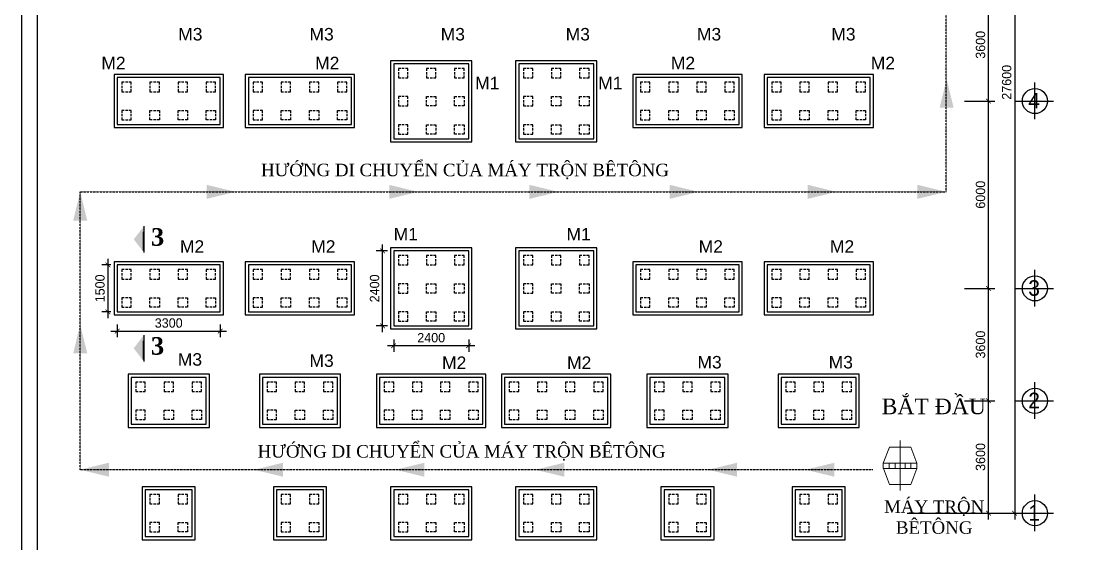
# Model space of a CAD drawing. Extents: x -134084 to 44078, y -38908 to 20492.
# Drawn here: x -40022 to -5652, y -14739 to 1980 of the extents above; entities that cross this region are included whole.
import ezdxf

# ---------------------------------------------------------------- set-up
doc = ezdxf.new("R2010")
doc.units = 0
doc.header["$MEASUREMENT"] = 0
doc.linetypes.add('DASHED', pattern=[0.75, 0.5, -0.25])
doc.linetypes.add('HIDDEN', pattern=[0.375, 0.25, -0.125])
doc.layers.get('0').update_dxf_attribs({"linetype": 'CONTINUOUS'})
doc.layers.get('DEFPOINTS').update_dxf_attribs({"linetype": 'CONTINUOUS'})
for name, color, linetype in [('CHU', 3, 'CONTINUOUS'), ('D', 1, 'CONTINUOUS'), ('DIM', 8, 'CONTINUOUS'), ('K2', 4, 'CONTINUOUS'), ('NET-CAT', 3, 'CONTINUOUS'), ('NET-CO-BAN', 7, 'CONTINUOUS'), ('TEXT', 3, 'CONTINUOUS'), ('THAY', 4, 'CONTINUOUS'), ('TUONG', 7, 'CONTINUOUS')]:
    doc.layers.add(name, color=color, linetype=linetype)
doc.layers.add('KICTHUOC', color=3, linetype='CONTINUOUS', lineweight=20)
doc.styles.add('H', font='')
doc.styles.add('M1', font='arial.ttf')
doc.styles.get('H').set_extended_font_data('VNI-Avo')
doc.dimstyles.new('1-100', dxfattribs={"dimtxt": 300, "dimasz": 150, "dimexe": 200, "dimexo": 200, "dimgap": 100, "dimtad": 1, "dimtoh": 1, "dimdec": 0, "dimzin": 0, "dimdsep": 46, "dimtxsty": 'H', "dimblk": 'ARCHTICK', "dimcen": 1, "dimdle": 200, "dimclrd": 8, "dimclre": 8, "dimclrt": 3, "dimadec": 0, "dimazin": 0, "dimtfac": 1, "dimtdec": 0, "dimtix": 1, "dimtmove": 2, "dimatfit": 3, "dimldrblk": 'ARCHTICK', "dimfxl": 1, "dimtolj": 1, "dimtzin": 0, "dimarcsym": 0})

# ---------------------------------------------------------------- blocks, each defined once
blk = doc.blocks.new('_ArchTick')
at = {"color": 0, "linetype": 'ByBlock', "const_width": 0.15}
blk.add_lwpolyline([(-0.5, -0.5), (0.5, 0.5)], dxfattribs=at)
blk = doc.blocks.new('*D33')
at = {"layer": 'DEFPOINTS', "color": 0, "transparency": 16777216}
for p in [(-36961, -7523), (-33661, -7523), (-33661, -7934)]:
    blk.add_point(p, dxfattribs=at)
at = {"layer": 'DIM', "color": 8, "lineweight": -2, "transparency": 16777216}
for p, q in [((-36961, -7723), (-36961, -8134)), ((-33661, -7723), (-33661, -8134)), ((-37161, -7934), (-33461, -7934))]:
    blk.add_line(p, q, dxfattribs=at)
at = {"layer": 'DIM', "color": 8, "lineweight": -2, "transparency": 16777216, "xscale": 150, "yscale": 150, "zscale": 150, "rotation": 180}
blk.add_blockref('_ArchTick', (-36961, -7934), dxfattribs=at)
at = {"layer": 'DIM', "color": 8, "lineweight": -2, "transparency": 16777216, "xscale": 150, "yscale": 150, "zscale": 150}
blk.add_blockref('_ArchTick', (-33661, -7934), dxfattribs=at)
at = {"layer": 'DIM', "color": 3, "transparency": 16777216, "insert": (-35311, -7679), "char_height": 300, "attachment_point": 5, "style": 'H'}
blk.add_mtext('\\A1;3300', dxfattribs=at)
blk = doc.blocks.new('*D34')
at = {"layer": 'DEFPOINTS', "color": 0, "transparency": 16777216}
for p in [(-36961, -5818), (-37255, -7318), (-36961, -7318)]:
    blk.add_point(p, dxfattribs=at)
at = {"layer": 'DIM', "color": 8, "lineweight": -2, "transparency": 16777216}
for p, q in [((-37161, -5818), (-37455, -5818)), ((-37255, -5618), (-37255, -7518)), ((-37161, -7318), (-37455, -7318))]:
    blk.add_line(p, q, dxfattribs=at)
at = {"layer": 'DIM', "color": 8, "lineweight": -2, "transparency": 16777216, "xscale": 150, "yscale": 150, "zscale": 150}
for p, rotation in [((-37255, -5818), 90), ((-37255, -7318), 270)]:
    blk.add_blockref('_ArchTick', p, dxfattribs=dict(at, rotation=rotation))
at = {"layer": 'DIM', "color": 3, "transparency": 16777216, "insert": (-37510, -6568), "char_height": 300, "attachment_point": 5, "rotation": 90, "style": 'H'}
blk.add_mtext('\\A1;1500', dxfattribs=at)
blk = doc.blocks.new('*D35')
at = {"layer": 'DEFPOINTS', "color": 0, "transparency": 16777216}
for p in [(-28111, -8010), (-25711, -8010), (-28111, -8405)]:
    blk.add_point(p, dxfattribs=at)
at = {"layer": 'DIM', "color": 8, "lineweight": -2, "transparency": 16777216}
for p, q in [((-28111, -8210), (-28111, -8605)), ((-25711, -8210), (-25711, -8605)), ((-25511, -8405), (-28311, -8405))]:
    blk.add_line(p, q, dxfattribs=at)
at = {"layer": 'DIM', "color": 8, "lineweight": -2, "transparency": 16777216, "xscale": 150, "yscale": 150, "zscale": 150, "rotation": 180}
blk.add_blockref('_ArchTick', (-28111, -8405), dxfattribs=at)
at = {"layer": 'DIM', "color": 8, "lineweight": -2, "transparency": 16777216, "xscale": 150, "yscale": 150, "zscale": 150}
blk.add_blockref('_ArchTick', (-25711, -8405), dxfattribs=at)
at = {"layer": 'DIM', "color": 3, "transparency": 16777216, "insert": (-26911, -8149), "char_height": 300, "attachment_point": 5, "style": 'H'}
blk.add_mtext('\\A1;2400', dxfattribs=at)
blk = doc.blocks.new('*D36')
at = {"layer": 'DEFPOINTS', "color": 0, "transparency": 16777216}
for p in [(-28467, -5368), (-28111, -5368), (-28111, -7768)]:
    blk.add_point(p, dxfattribs=at)
at = {"layer": 'DIM', "color": 8, "lineweight": -2, "transparency": 16777216}
for p, q in [((-28311, -5368), (-28667, -5368)), ((-28467, -7968), (-28467, -5168)), ((-28311, -7768), (-28667, -7768))]:
    blk.add_line(p, q, dxfattribs=at)
at = {"layer": 'DIM', "color": 8, "lineweight": -2, "transparency": 16777216, "xscale": 150, "yscale": 150, "zscale": 150}
for p, rotation in [((-28467, -5368), 90), ((-28467, -7768), 270)]:
    blk.add_blockref('_ArchTick', p, dxfattribs=dict(at, rotation=rotation))
at = {"layer": 'DIM', "color": 3, "transparency": 16777216, "insert": (-28722, -6568), "char_height": 300, "attachment_point": 5, "rotation": 90, "style": 'H'}
blk.add_mtext('\\A1;2400', dxfattribs=at)
blk = doc.blocks.new('*D39')
at = {"layer": 'DEFPOINTS', "color": 0, "transparency": 16777216}
for p in [(-9201, 13832), (-11029, -13768), (-8238, -13768)]:
    blk.add_point(p, dxfattribs=at)
at = {"layer": 'DIM', "color": 8, "lineweight": -2, "transparency": 16777216}
for p, q in [((-9001, 13832), (-8038, 13832)), ((-8238, 14032), (-8238, -13968)), ((-10829, -13768), (-8038, -13768))]:
    blk.add_line(p, q, dxfattribs=at)
at = {"layer": 'DIM', "color": 8, "lineweight": -2, "transparency": 16777216, "xscale": 150, "yscale": 150, "zscale": 150}
for p, rotation in [((-8238, 13832), 90), ((-8238, -13768), 270)]:
    blk.add_blockref('_ArchTick', p, dxfattribs=dict(at, rotation=rotation))
at = {"layer": 'DIM', "color": 3, "transparency": 16777216, "insert": (-8494, 32), "char_height": 300, "attachment_point": 5, "rotation": 90, "style": 'H'}
blk.add_mtext('\\A1;27600', dxfattribs=at)
blk = doc.blocks.new('*D40')
at = {"layer": 'DEFPOINTS', "color": 0, "transparency": 16777216}
for p in [(-10048, -568), (-9076, -568), (-10048, -6568)]:
    blk.add_point(p, dxfattribs=at)
at = {"layer": 'DIM', "color": 8, "lineweight": -2, "transparency": 16777216}
for p, q in [((-9848, -568), (-8876, -568)), ((-9076, -6768), (-9076, -368)), ((-9848, -6568), (-8876, -6568))]:
    blk.add_line(p, q, dxfattribs=at)
at = {"layer": 'DIM', "color": 8, "lineweight": -2, "transparency": 16777216, "xscale": 150, "yscale": 150, "zscale": 150}
for p, rotation in [((-9076, -568), 90), ((-9076, -6568), 270)]:
    blk.add_blockref('_ArchTick', p, dxfattribs=dict(at, rotation=rotation))
at = {"layer": 'DIM', "color": 3, "transparency": 16777216, "insert": (-9331, -3568), "char_height": 300, "attachment_point": 5, "rotation": 90, "style": 'H'}
blk.add_mtext('\\A1;6000', dxfattribs=at)
blk = doc.blocks.new('*D41')
at = {"layer": 'DEFPOINTS', "color": 0, "transparency": 16777216}
for p in [(-10048, -10168), (-9076, -10168), (-11877, -13768)]:
    blk.add_point(p, dxfattribs=at)
at = {"layer": 'DIM', "color": 8, "lineweight": -2, "transparency": 16777216}
for p, q in [((-9848, -10168), (-8876, -10168)), ((-9076, -13968), (-9076, -9968)), ((-11677, -13768), (-8876, -13768))]:
    blk.add_line(p, q, dxfattribs=at)
at = {"layer": 'DIM', "color": 8, "lineweight": -2, "transparency": 16777216, "xscale": 150, "yscale": 150, "zscale": 150}
for p, rotation in [((-9076, -10168), 90), ((-9076, -13768), 270)]:
    blk.add_blockref('_ArchTick', p, dxfattribs=dict(at, rotation=rotation))
at = {"layer": 'DIM', "color": 3, "transparency": 16777216, "insert": (-9331, -11968), "char_height": 300, "attachment_point": 5, "rotation": 90, "style": 'H'}
blk.add_mtext('\\A1;3600', dxfattribs=at)
blk = doc.blocks.new('*D42')
at = {"layer": 'DEFPOINTS', "color": 0, "transparency": 16777216}
for p in [(-10048, -6568), (-9076, -6568), (-10048, -10168)]:
    blk.add_point(p, dxfattribs=at)
at = {"layer": 'DIM', "color": 8, "lineweight": -2, "transparency": 16777216}
for p, q in [((-9076, -10368), (-9076, -6368)), ((-9848, -6568), (-8876, -6568)), ((-9848, -10168), (-8876, -10168))]:
    blk.add_line(p, q, dxfattribs=at)
at = {"layer": 'DIM', "color": 8, "lineweight": -2, "transparency": 16777216, "xscale": 150, "yscale": 150, "zscale": 150}
for p, rotation in [((-9076, -6568), 90), ((-9076, -10168), 270)]:
    blk.add_blockref('_ArchTick', p, dxfattribs=dict(at, rotation=rotation))
at = {"layer": 'DIM', "color": 3, "transparency": 16777216, "insert": (-9331, -8368), "char_height": 300, "attachment_point": 5, "rotation": 90, "style": 'H'}
blk.add_mtext('\\A1;3600', dxfattribs=at)
blk = doc.blocks.new('*D44')
at = {"layer": 'DEFPOINTS', "color": 0, "transparency": 16777216}
for p in [(-10048, 3032), (-9076, 3032), (-10048, -568)]:
    blk.add_point(p, dxfattribs=at)
at = {"layer": 'DIM', "color": 8, "lineweight": -2, "transparency": 16777216}
for p, q in [((-9076, -768), (-9076, 3232)), ((-9848, 3032), (-8876, 3032)), ((-9848, -568), (-8876, -568))]:
    blk.add_line(p, q, dxfattribs=at)
at = {"layer": 'DIM', "color": 8, "lineweight": -2, "transparency": 16777216, "xscale": 150, "yscale": 150, "zscale": 150}
for p, rotation in [((-9076, 3032), 90), ((-9076, -568), 270)]:
    blk.add_blockref('_ArchTick', p, dxfattribs=dict(at, rotation=rotation))
at = {"layer": 'DIM', "color": 3, "transparency": 16777216, "insert": (-9331, 1232), "char_height": 300, "attachment_point": 5, "rotation": 90, "style": 'H'}
blk.add_mtext('\\A1;3600', dxfattribs=at)

msp = doc.modelspace()

# ---------------------------------------------------------------- hatches: boundary and pattern name
at = {"layer": 'KICTHUOC'}
for points in [[(-36101.9, -4571.7), (-36429.4, -4996.3), (-36101.9, -5420.9)], [(-36103.9, -8061.4), (-36431.4, -8486), (-36103.9, -8910.6)]]:
    msp.add_hatch(color=256, dxfattribs=at).paths.add_polyline_path(points)

# ---------------------------------------------------------------- linework, layer by layer
at = {"layer": 'D'}
for p, q in [((-36101.9, -4571.7), (-36101.9, -5420.9)), ((-36103.9, -8061.4), (-36103.9, -8910.6))]:
    msp.add_line(p, q, dxfattribs=at)
at = {"layer": 'D', "color": 3, "linetype": 'HIDDEN', "ltscale": 15}
msp.add_lwpolyline([(-12777, -12376), (-19425, -12376), (-19425, -12376), (-38143, -12376), (-38143, -3476.5), (-10429.5, -3476.5), (-10429.5, 4386.7), (-38143, 4386.7), (-38143, 4386.7), (-38143, 11554), (-11922, 11554)], dxfattribs=at)
for points in [[(-10191.7, -785.8), (-10416.5, 134.2), (-10641.3, -785.8), (-10416.5, 134.2)], [(-34095, -3701.3), (-33175, -3476.5), (-34095, -3251.7), (-33175, -3476.5)], [(-28253.5, -3701.3), (-27333.5, -3476.5), (-28253.5, -3251.7), (-27333.5, -3476.5)], [(-23768.5, -3701.3), (-22848.5, -3476.5), (-23768.5, -3251.7), (-22848.5, -3476.5)], [(-19276, -3701.3), (-18356, -3476.5), (-19276, -3251.7), (-18356, -3476.5)], [(-14860.5, -3701.3), (-13940.5, -3476.5), (-14860.5, -3251.7), (-13940.5, -3476.5)], [(-11349.5, -3701.3), (-10429.5, -3476.5), (-11349.5, -3251.7), (-10429.5, -3476.5)], [(-37918.2, -4396.5), (-38143, -3476.5), (-38367.8, -4396.5), (-38143, -3476.5)], [(-37918.2, -8649), (-38143, -7729), (-38367.8, -8649), (-38143, -7729)], [(-37223, -12600.8), (-38143, -12376), (-37223, -12151.2), (-38143, -12376)], [(-31652.5, -12600.8), (-32572.5, -12376), (-31652.5, -12151.2), (-32572.5, -12376)], [(-27129.5, -12600.8), (-28049.5, -12376), (-27129.5, -12151.2), (-28049.5, -12376)], [(-22654, -12600.8), (-23574, -12376), (-22654, -12151.2), (-23574, -12376)], [(-17120.5, -12600.8), (-18040.5, -12376), (-17120.5, -12151.2), (-18040.5, -12376)], [(-14007, -12600.8), (-14927, -12376), (-14007, -12151.2), (-14927, -12376)]]:
    msp.add_trace(points, dxfattribs=at)
at = {"layer": 'DIM'}
msp.add_lwpolyline([(44077.5, -38908), (44077.5, 20492), (-40022.5, 20492), (-40022.5, -38908)], close=True, dxfattribs=at)
at = {"layer": 'K2'}
for p, q in [((-7591.6, -1147.4), (-7591.6, 26.9)), ((-8238.3, -568.4), (-6995, -568.4)), ((-7591.6, -7147.4), (-7591.6, -5973.1)), ((-8238.3, -6568.4), (-6995, -6568.4)), ((-7591.6, -10747.4), (-7591.6, -9573.1)), ((-8238.3, -10168.4), (-6995, -10168.4)), ((-7591.6, -14347.4), (-7591.6, -13173.1)), ((-8238.3, -13768.4), (-6995, -13768.4))]:
    msp.add_line(p, q, dxfattribs=at)
for centre in [(-7591.6, -568.4), (-7591.6, -6568.4), (-7591.6, -10168.4), (-7591.6, -13768.4)]:
    msp.add_circle(centre, 402, dxfattribs=at)
at = {"layer": 'KICTHUOC', "color": 3}
for p, q in [((-12442, -12166.8), (-12248.8, -11655.1)), ((-12248.8, -11655.1), (-11566.8, -11652.9)), ((-11908.5, -11435), (-11903.3, -13041.1)), ((-11370.2, -12163.3), (-11566.8, -11652.9)), ((-12443.6, -12166.2), (-12443.1, -12336.5)), ((-12442, -12166.8), (-11370.2, -12163.3)), ((-12441.4, -12337.2), (-11369.7, -12333.7)), ((-12441.4, -12337.2), (-12244.9, -12847.6)), ((-12253.3, -12166.2), (-12252.7, -12336.5)), ((-12066.6, -12165.6), (-12066, -12335.9)), ((-11745.6, -12164.5), (-11745.1, -12334.9)), ((-11369.7, -12333.7), (-11562.9, -12845.4)), ((-11559, -12163.9), (-11558.4, -12334.3)), ((-11370.2, -12163.3), (-11369.7, -12333.7)), ((-12244.9, -12847.6), (-11562.9, -12845.4))]:
    msp.add_line(p, q, dxfattribs=at)
at = {"layer": 'NET-CAT'}
for p, q in [((-36124.6, -4758.9), (-36124.6, -5358.9)), ((-36126.6, -8248.6), (-36126.6, -8848.6))]:
    msp.add_line(p, q, dxfattribs=at)
at = {"layer": 'NET-CO-BAN', "linetype": 'DASHED', "ltscale": 150}
for points in [[(-27960.7, 172.9), (-27660.7, 172.9), (-27660.7, 472.9), (-27960.7, 472.9)], [(-27060.7, 172.9), (-26760.7, 172.9), (-26760.7, 472.9), (-27060.7, 472.9)], [(-26160.7, 172.9), (-25860.7, 172.9), (-25860.7, 472.9), (-26160.7, 472.9)], [(-23960.7, 172.9), (-23660.7, 172.9), (-23660.7, 472.9), (-23960.7, 472.9)], [(-23060.7, 172.9), (-22760.7, 172.9), (-22760.7, 472.9), (-23060.7, 472.9)], [(-22160.7, 172.9), (-21860.7, 172.9), (-21860.7, 472.9), (-22160.7, 472.9)], [(-36810.7, -268.4), (-36510.7, -268.4), (-36510.7, 31.6), (-36810.7, 31.6)], [(-35910.7, -268.4), (-35610.7, -268.4), (-35610.7, 31.6), (-35910.7, 31.6)], [(-35010.7, -268.4), (-34710.7, -268.4), (-34710.7, 31.6), (-35010.7, 31.6)], [(-34110.7, -268.4), (-33810.7, -268.4), (-33810.7, 31.6), (-34110.7, 31.6)], [(-32610.7, -268.4), (-32310.7, -268.4), (-32310.7, 31.6), (-32610.7, 31.6)], [(-31710.7, -268.4), (-31410.7, -268.4), (-31410.7, 31.6), (-31710.7, 31.6)], [(-30810.7, -268.4), (-30510.7, -268.4), (-30510.7, 31.6), (-30810.7, 31.6)], [(-29910.7, -268.4), (-29610.7, -268.4), (-29610.7, 31.6), (-29910.7, 31.6)], [(-20210.7, -268.4), (-19910.7, -268.4), (-19910.7, 31.6), (-20210.7, 31.6)], [(-19310.7, -268.4), (-19010.7, -268.4), (-19010.7, 31.6), (-19310.7, 31.6)], [(-18410.7, -268.4), (-18110.7, -268.4), (-18110.7, 31.6), (-18410.7, 31.6)], [(-17510.7, -268.4), (-17210.7, -268.4), (-17210.7, 31.6), (-17510.7, 31.6)], [(-16010.7, -268.4), (-15710.7, -268.4), (-15710.7, 31.6), (-16010.7, 31.6)], [(-15110.7, -268.4), (-14810.7, -268.4), (-14810.7, 31.6), (-15110.7, 31.6)], [(-14210.7, -268.4), (-13910.7, -268.4), (-13910.7, 31.6), (-14210.7, 31.6)], [(-13310.7, -268.4), (-13010.7, -268.4), (-13010.7, 31.6), (-13310.7, 31.6)], [(-27960.7, -727.1), (-27660.7, -727.1), (-27660.7, -427.1), (-27960.7, -427.1)], [(-26760.7, -727.1), (-27060.7, -727.1), (-27060.7, -427.1), (-26760.7, -427.1)], [(-25860.7, -727.1), (-26160.7, -727.1), (-26160.7, -427.1), (-25860.7, -427.1)], [(-23960.7, -727.1), (-23660.7, -727.1), (-23660.7, -427.1), (-23960.7, -427.1)], [(-22760.7, -727.1), (-23060.7, -727.1), (-23060.7, -427.1), (-22760.7, -427.1)], [(-21860.7, -727.1), (-22160.7, -727.1), (-22160.7, -427.1), (-21860.7, -427.1)], [(-36810.7, -1168.4), (-36510.7, -1168.4), (-36510.7, -868.4), (-36810.7, -868.4)], [(-35610.7, -1168.4), (-35910.7, -1168.4), (-35910.7, -868.4), (-35610.7, -868.4)], [(-34710.7, -1168.4), (-35010.7, -1168.4), (-35010.7, -868.4), (-34710.7, -868.4)], [(-33810.7, -1168.4), (-34110.7, -1168.4), (-34110.7, -868.4), (-33810.7, -868.4)], [(-32610.7, -1168.4), (-32310.7, -1168.4), (-32310.7, -868.4), (-32610.7, -868.4)], [(-31410.7, -1168.4), (-31710.7, -1168.4), (-31710.7, -868.4), (-31410.7, -868.4)], [(-30510.7, -1168.4), (-30810.7, -1168.4), (-30810.7, -868.4), (-30510.7, -868.4)], [(-29610.7, -1168.4), (-29910.7, -1168.4), (-29910.7, -868.4), (-29610.7, -868.4)], [(-20210.7, -1168.4), (-19910.7, -1168.4), (-19910.7, -868.4), (-20210.7, -868.4)], [(-19010.7, -1168.4), (-19310.7, -1168.4), (-19310.7, -868.4), (-19010.7, -868.4)], [(-18110.7, -1168.4), (-18410.7, -1168.4), (-18410.7, -868.4), (-18110.7, -868.4)], [(-17210.7, -1168.4), (-17510.7, -1168.4), (-17510.7, -868.4), (-17210.7, -868.4)], [(-16010.7, -1168.4), (-15710.7, -1168.4), (-15710.7, -868.4), (-16010.7, -868.4)], [(-14810.7, -1168.4), (-15110.7, -1168.4), (-15110.7, -868.4), (-14810.7, -868.4)], [(-13910.7, -1168.4), (-14210.7, -1168.4), (-14210.7, -868.4), (-13910.7, -868.4)], [(-13010.7, -1168.4), (-13310.7, -1168.4), (-13310.7, -868.4), (-13010.7, -868.4)], [(-27960.7, -1627.1), (-27660.7, -1627.1), (-27660.7, -1327.1), (-27960.7, -1327.1)], [(-27060.7, -1327.1), (-26760.7, -1327.1), (-26760.7, -1627.1), (-27060.7, -1627.1)], [(-25860.7, -1627.1), (-26160.7, -1627.1), (-26160.7, -1327.1), (-25860.7, -1327.1)], [(-23960.7, -1627.1), (-23660.7, -1627.1), (-23660.7, -1327.1), (-23960.7, -1327.1)], [(-23060.7, -1327.1), (-22760.7, -1327.1), (-22760.7, -1627.1), (-23060.7, -1627.1)], [(-21860.7, -1627.1), (-22160.7, -1627.1), (-22160.7, -1327.1), (-21860.7, -1327.1)], [(-27960.7, -5818.4), (-27660.7, -5818.4), (-27660.7, -5518.4), (-27960.7, -5518.4)], [(-27060.7, -5818.4), (-26760.7, -5818.4), (-26760.7, -5518.4), (-27060.7, -5518.4)], [(-26160.7, -5818.4), (-25860.7, -5818.4), (-25860.7, -5518.4), (-26160.7, -5518.4)], [(-23960.7, -5818.4), (-23660.7, -5818.4), (-23660.7, -5518.4), (-23960.7, -5518.4)], [(-23060.7, -5818.4), (-22760.7, -5818.4), (-22760.7, -5518.4), (-23060.7, -5518.4)], [(-22160.7, -5818.4), (-21860.7, -5818.4), (-21860.7, -5518.4), (-22160.7, -5518.4)], [(-36810.7, -6268.4), (-36510.7, -6268.4), (-36510.7, -5968.4), (-36810.7, -5968.4)], [(-35910.7, -6268.4), (-35610.7, -6268.4), (-35610.7, -5968.4), (-35910.7, -5968.4)], [(-35010.7, -6268.4), (-34710.7, -6268.4), (-34710.7, -5968.4), (-35010.7, -5968.4)], [(-34110.7, -6268.4), (-33810.7, -6268.4), (-33810.7, -5968.4), (-34110.7, -5968.4)], [(-32610.7, -6268.4), (-32310.7, -6268.4), (-32310.7, -5968.4), (-32610.7, -5968.4)], [(-31710.7, -6268.4), (-31410.7, -6268.4), (-31410.7, -5968.4), (-31710.7, -5968.4)], [(-30810.7, -6268.4), (-30510.7, -6268.4), (-30510.7, -5968.4), (-30810.7, -5968.4)], [(-29910.7, -6268.4), (-29610.7, -6268.4), (-29610.7, -5968.4), (-29910.7, -5968.4)], [(-20210.7, -6268.4), (-19910.7, -6268.4), (-19910.7, -5968.4), (-20210.7, -5968.4)], [(-19310.7, -6268.4), (-19010.7, -6268.4), (-19010.7, -5968.4), (-19310.7, -5968.4)], [(-18410.7, -6268.4), (-18110.7, -6268.4), (-18110.7, -5968.4), (-18410.7, -5968.4)], [(-17510.7, -6268.4), (-17210.7, -6268.4), (-17210.7, -5968.4), (-17510.7, -5968.4)], [(-16010.7, -6268.4), (-15710.7, -6268.4), (-15710.7, -5968.4), (-16010.7, -5968.4)], [(-15110.7, -6268.4), (-14810.7, -6268.4), (-14810.7, -5968.4), (-15110.7, -5968.4)], [(-14210.7, -6268.4), (-13910.7, -6268.4), (-13910.7, -5968.4), (-14210.7, -5968.4)], [(-13310.7, -6268.4), (-13010.7, -6268.4), (-13010.7, -5968.4), (-13310.7, -5968.4)], [(-27960.7, -6718.4), (-27660.7, -6718.4), (-27660.7, -6418.4), (-27960.7, -6418.4)], [(-26760.7, -6718.4), (-27060.7, -6718.4), (-27060.7, -6418.4), (-26760.7, -6418.4)], [(-25860.7, -6718.4), (-26160.7, -6718.4), (-26160.7, -6418.4), (-25860.7, -6418.4)], [(-23960.7, -6718.4), (-23660.7, -6718.4), (-23660.7, -6418.4), (-23960.7, -6418.4)], [(-22760.7, -6718.4), (-23060.7, -6718.4), (-23060.7, -6418.4), (-22760.7, -6418.4)], [(-21860.7, -6718.4), (-22160.7, -6718.4), (-22160.7, -6418.4), (-21860.7, -6418.4)], [(-36810.7, -7168.4), (-36510.7, -7168.4), (-36510.7, -6868.4), (-36810.7, -6868.4)], [(-35610.7, -7168.4), (-35910.7, -7168.4), (-35910.7, -6868.4), (-35610.7, -6868.4)], [(-34710.7, -7168.4), (-35010.7, -7168.4), (-35010.7, -6868.4), (-34710.7, -6868.4)], [(-33810.7, -7168.4), (-34110.7, -7168.4), (-34110.7, -6868.4), (-33810.7, -6868.4)], [(-32610.7, -7168.4), (-32310.7, -7168.4), (-32310.7, -6868.4), (-32610.7, -6868.4)], [(-31410.7, -7168.4), (-31710.7, -7168.4), (-31710.7, -6868.4), (-31410.7, -6868.4)], [(-30510.7, -7168.4), (-30810.7, -7168.4), (-30810.7, -6868.4), (-30510.7, -6868.4)], [(-29610.7, -7168.4), (-29910.7, -7168.4), (-29910.7, -6868.4), (-29610.7, -6868.4)], [(-20210.7, -7168.4), (-19910.7, -7168.4), (-19910.7, -6868.4), (-20210.7, -6868.4)], [(-19010.7, -7168.4), (-19310.7, -7168.4), (-19310.7, -6868.4), (-19010.7, -6868.4)], [(-18110.7, -7168.4), (-18410.7, -7168.4), (-18410.7, -6868.4), (-18110.7, -6868.4)], [(-17210.7, -7168.4), (-17510.7, -7168.4), (-17510.7, -6868.4), (-17210.7, -6868.4)], [(-16010.7, -7168.4), (-15710.7, -7168.4), (-15710.7, -6868.4), (-16010.7, -6868.4)], [(-14810.7, -7168.4), (-15110.7, -7168.4), (-15110.7, -6868.4), (-14810.7, -6868.4)], [(-13910.7, -7168.4), (-14210.7, -7168.4), (-14210.7, -6868.4), (-13910.7, -6868.4)], [(-13010.7, -7168.4), (-13310.7, -7168.4), (-13310.7, -6868.4), (-13010.7, -6868.4)], [(-27960.7, -7618.4), (-27660.7, -7618.4), (-27660.7, -7318.4), (-27960.7, -7318.4)], [(-27060.7, -7318.4), (-26760.7, -7318.4), (-26760.7, -7618.4), (-27060.7, -7618.4)], [(-25860.7, -7618.4), (-26160.7, -7618.4), (-26160.7, -7318.4), (-25860.7, -7318.4)], [(-23960.7, -7618.4), (-23660.7, -7618.4), (-23660.7, -7318.4), (-23960.7, -7318.4)], [(-23060.7, -7318.4), (-22760.7, -7318.4), (-22760.7, -7618.4), (-23060.7, -7618.4)], [(-21860.7, -7618.4), (-22160.7, -7618.4), (-22160.7, -7318.4), (-21860.7, -7318.4)], [(-36360.7, -9868.4), (-36060.7, -9868.4), (-36060.7, -9568.4), (-36360.7, -9568.4)], [(-35460.7, -9868.4), (-35160.7, -9868.4), (-35160.7, -9568.4), (-35460.7, -9568.4)], [(-34560.7, -9868.4), (-34260.7, -9868.4), (-34260.7, -9568.4), (-34560.7, -9568.4)], [(-32160.7, -9868.4), (-31860.7, -9868.4), (-31860.7, -9568.4), (-32160.7, -9568.4)], [(-31260.7, -9868.4), (-30960.7, -9868.4), (-30960.7, -9568.4), (-31260.7, -9568.4)], [(-30360.7, -9868.4), (-30060.7, -9868.4), (-30060.7, -9568.4), (-30360.7, -9568.4)], [(-28410.7, -9868.4), (-28110.7, -9868.4), (-28110.7, -9568.4), (-28410.7, -9568.4)], [(-27510.7, -9868.4), (-27210.7, -9868.4), (-27210.7, -9568.4), (-27510.7, -9568.4)], [(-26610.7, -9868.4), (-26310.7, -9868.4), (-26310.7, -9568.4), (-26610.7, -9568.4)], [(-25710.7, -9868.4), (-25410.7, -9868.4), (-25410.7, -9568.4), (-25710.7, -9568.4)], [(-24410.7, -9868.4), (-24110.7, -9868.4), (-24110.7, -9568.4), (-24410.7, -9568.4)], [(-23510.7, -9868.4), (-23210.7, -9868.4), (-23210.7, -9568.4), (-23510.7, -9568.4)], [(-22610.7, -9868.4), (-22310.7, -9868.4), (-22310.7, -9568.4), (-22610.7, -9568.4)], [(-21710.7, -9868.4), (-21410.7, -9868.4), (-21410.7, -9568.4), (-21710.7, -9568.4)], [(-19760.7, -9868.4), (-19460.7, -9868.4), (-19460.7, -9568.4), (-19760.7, -9568.4)], [(-18860.7, -9868.4), (-18560.7, -9868.4), (-18560.7, -9568.4), (-18860.7, -9568.4)], [(-17960.7, -9868.4), (-17660.7, -9868.4), (-17660.7, -9568.4), (-17960.7, -9568.4)], [(-15560.7, -9868.4), (-15260.7, -9868.4), (-15260.7, -9568.4), (-15560.7, -9568.4)], [(-14660.7, -9868.4), (-14360.7, -9868.4), (-14360.7, -9568.4), (-14660.7, -9568.4)], [(-13760.7, -9868.4), (-13460.7, -9868.4), (-13460.7, -9568.4), (-13760.7, -9568.4)], [(-36360.7, -10768.4), (-36060.7, -10768.4), (-36060.7, -10468.4), (-36360.7, -10468.4)], [(-35160.7, -10768.4), (-35460.7, -10768.4), (-35460.7, -10468.4), (-35160.7, -10468.4)], [(-34260.7, -10768.4), (-34560.7, -10768.4), (-34560.7, -10468.4), (-34260.7, -10468.4)], [(-32160.7, -10768.4), (-31860.7, -10768.4), (-31860.7, -10468.4), (-32160.7, -10468.4)], [(-30960.7, -10768.4), (-31260.7, -10768.4), (-31260.7, -10468.4), (-30960.7, -10468.4)], [(-30060.7, -10768.4), (-30360.7, -10768.4), (-30360.7, -10468.4), (-30060.7, -10468.4)], [(-28410.7, -10768.4), (-28110.7, -10768.4), (-28110.7, -10468.4), (-28410.7, -10468.4)], [(-27210.7, -10768.4), (-27510.7, -10768.4), (-27510.7, -10468.4), (-27210.7, -10468.4)], [(-26310.7, -10768.4), (-26610.7, -10768.4), (-26610.7, -10468.4), (-26310.7, -10468.4)], [(-25410.7, -10768.4), (-25710.7, -10768.4), (-25710.7, -10468.4), (-25410.7, -10468.4)], [(-24410.7, -10768.4), (-24110.7, -10768.4), (-24110.7, -10468.4), (-24410.7, -10468.4)], [(-23210.7, -10768.4), (-23510.7, -10768.4), (-23510.7, -10468.4), (-23210.7, -10468.4)], [(-22310.7, -10768.4), (-22610.7, -10768.4), (-22610.7, -10468.4), (-22310.7, -10468.4)], [(-21410.7, -10768.4), (-21710.7, -10768.4), (-21710.7, -10468.4), (-21410.7, -10468.4)], [(-19760.7, -10768.4), (-19460.7, -10768.4), (-19460.7, -10468.4), (-19760.7, -10468.4)], [(-18560.7, -10768.4), (-18860.7, -10768.4), (-18860.7, -10468.4), (-18560.7, -10468.4)], [(-17660.7, -10768.4), (-17960.7, -10768.4), (-17960.7, -10468.4), (-17660.7, -10468.4)], [(-15560.7, -10768.4), (-15260.7, -10768.4), (-15260.7, -10468.4), (-15560.7, -10468.4)], [(-14360.7, -10768.4), (-14660.7, -10768.4), (-14660.7, -10468.4), (-14360.7, -10468.4)], [(-13460.7, -10768.4), (-13760.7, -10768.4), (-13760.7, -10468.4), (-13460.7, -10468.4)], [(-35910.7, -13468.4), (-35610.7, -13468.4), (-35610.7, -13168.4), (-35910.7, -13168.4)], [(-35010.7, -13468.4), (-34710.7, -13468.4), (-34710.7, -13168.4), (-35010.7, -13168.4)], [(-31710.7, -13468.4), (-31410.7, -13468.4), (-31410.7, -13168.4), (-31710.7, -13168.4)], [(-30810.7, -13468.4), (-30510.7, -13468.4), (-30510.7, -13168.4), (-30810.7, -13168.4)], [(-27960.7, -13468.4), (-27660.7, -13468.4), (-27660.7, -13168.4), (-27960.7, -13168.4)], [(-27060.7, -13468.4), (-26760.7, -13468.4), (-26760.7, -13168.4), (-27060.7, -13168.4)], [(-26160.7, -13468.4), (-25860.7, -13468.4), (-25860.7, -13168.4), (-26160.7, -13168.4)], [(-23960.7, -13468.4), (-23660.7, -13468.4), (-23660.7, -13168.4), (-23960.7, -13168.4)], [(-23060.7, -13468.4), (-22760.7, -13468.4), (-22760.7, -13168.4), (-23060.7, -13168.4)], [(-22160.7, -13468.4), (-21860.7, -13468.4), (-21860.7, -13168.4), (-22160.7, -13168.4)], [(-19310.7, -13468.4), (-19010.7, -13468.4), (-19010.7, -13168.4), (-19310.7, -13168.4)], [(-18410.7, -13468.4), (-18110.7, -13468.4), (-18110.7, -13168.4), (-18410.7, -13168.4)], [(-15110.7, -13468.4), (-14810.7, -13468.4), (-14810.7, -13168.4), (-15110.7, -13168.4)], [(-14210.7, -13468.4), (-13910.7, -13468.4), (-13910.7, -13168.4), (-14210.7, -13168.4)], [(-35910.7, -14368.4), (-35610.7, -14368.4), (-35610.7, -14068.4), (-35910.7, -14068.4)], [(-34710.7, -14368.4), (-35010.7, -14368.4), (-35010.7, -14068.4), (-34710.7, -14068.4)], [(-31710.7, -14368.4), (-31410.7, -14368.4), (-31410.7, -14068.4), (-31710.7, -14068.4)], [(-30510.7, -14368.4), (-30810.7, -14368.4), (-30810.7, -14068.4), (-30510.7, -14068.4)], [(-27960.7, -14368.4), (-27660.7, -14368.4), (-27660.7, -14068.4), (-27960.7, -14068.4)], [(-26760.7, -14368.4), (-27060.7, -14368.4), (-27060.7, -14068.4), (-26760.7, -14068.4)], [(-25860.7, -14368.4), (-26160.7, -14368.4), (-26160.7, -14068.4), (-25860.7, -14068.4)], [(-23960.7, -14368.4), (-23660.7, -14368.4), (-23660.7, -14068.4), (-23960.7, -14068.4)], [(-22760.7, -14368.4), (-23060.7, -14368.4), (-23060.7, -14068.4), (-22760.7, -14068.4)], [(-21860.7, -14368.4), (-22160.7, -14368.4), (-22160.7, -14068.4), (-21860.7, -14068.4)], [(-19310.7, -14368.4), (-19010.7, -14368.4), (-19010.7, -14068.4), (-19310.7, -14068.4)], [(-18110.7, -14368.4), (-18410.7, -14368.4), (-18410.7, -14068.4), (-18110.7, -14068.4)], [(-15110.7, -14368.4), (-14810.7, -14368.4), (-14810.7, -14068.4), (-15110.7, -14068.4)], [(-13910.7, -14368.4), (-14210.7, -14368.4), (-14210.7, -14068.4), (-13910.7, -14068.4)]]:
    msp.add_lwpolyline(points, close=True, dxfattribs=at)
at = {"layer": 'THAY'}
msp.add_lwpolyline([(43577.5, -38408), (43577.5, 19992), (-39522.5, 19992), (-39522.5, -38408)], close=True, dxfattribs=at)
at = {"layer": 'TUONG'}
for points in [[(-25610.7, -443.4), (-25610.7, 722.9), (-28210.7, 722.9)], [(-28210.7, -1877.1), (-25610.7, -1877.1), (-25610.7, 722.9)], [(-27035.7, 722.9), (-28210.7, 722.9), (-28210.7, -443.4)], [(-28210.7, 722.9), (-28210.7, -1877.1), (-27035.7, -1877.1)], [(-24210.7, 722.9), (-24210.7, -1877.1), (-23035.7, -1877.1)], [(-21610.7, 722.9), (-24210.7, 722.9), (-24210.7, -443.4)], [(-21610.7, -1877.1), (-21610.7, 722.9), (-22785.7, 722.9)], [(-25710.7, -443.4), (-25710.7, 622.9), (-28110.7, 622.9)], [(-28110.7, -1777.1), (-25710.7, -1777.1), (-25710.7, 622.9)], [(-27035.7, 622.9), (-28110.7, 622.9), (-28110.7, -443.4)], [(-28110.7, 622.9), (-28110.7, -1777.1), (-27035.7, -1777.1)], [(-24110.7, 622.9), (-24110.7, -1777.1), (-23035.7, -1777.1)], [(-21710.7, 622.9), (-24110.7, 622.9), (-24110.7, -443.4)], [(-21710.7, -1777.1), (-21710.7, 622.9), (-22785.7, 622.9)], [(-33560.7, 281.6), (-37060.7, 281.6), (-37060.7, -1418.4), (-35435.7, -1418.4)], [(-33660.7, 181.6), (-36960.7, 181.6), (-36960.7, -1318.4), (-35435.7, -1318.4)], [(-33560.7, -1418.4), (-33560.7, 281.6), (-35185.7, 281.6)], [(-33660.7, -1318.4), (-33660.7, 181.6), (-35185.7, 181.6)], [(-29360.7, 281.6), (-32860.7, 281.6), (-32860.7, -443.4)], [(-32860.7, 281.6), (-32860.7, -1418.4), (-31235.7, -1418.4)], [(-29460.7, 181.6), (-32760.7, 181.6), (-32760.7, -443.4)], [(-32760.7, 181.6), (-32760.7, -1318.4), (-31235.7, -1318.4)], [(-29360.7, -1418.4), (-29360.7, 281.6), (-30985.7, 281.6)], [(-29460.7, -1318.4), (-29460.7, 181.6), (-30985.7, 181.6)], [(-16960.7, -443.4), (-16960.7, 281.6), (-20460.7, 281.6)], [(-18835.7, 281.6), (-20460.7, 281.6), (-20460.7, -1418.4)], [(-20460.7, -1418.4), (-16960.7, -1418.4), (-16960.7, 281.6)], [(-17060.7, -443.4), (-17060.7, 181.6), (-20360.7, 181.6)], [(-18835.7, 181.6), (-20360.7, 181.6), (-20360.7, -1318.4), (-18835.7, -1318.4)], [(-20360.7, -1318.4), (-17060.7, -1318.4), (-17060.7, 181.6)], [(-16260.7, 281.6), (-16260.7, -1418.4), (-14635.7, -1418.4)], [(-16260.7, -1418.4), (-12760.7, -1418.4), (-12760.7, 281.6), (-14385.7, 281.6)], [(-12760.7, 281.6), (-16260.7, 281.6), (-16260.7, -443.4)], [(-16160.7, 181.6), (-16160.7, -1318.4), (-14635.7, -1318.4)], [(-16160.7, -1318.4), (-12860.7, -1318.4), (-12860.7, 181.6), (-14385.7, 181.6)], [(-12860.7, 181.6), (-16160.7, 181.6), (-16160.7, -443.4)], [(-37060.7, -1418.4), (-33560.7, -1418.4), (-33560.7, -693.4)], [(-36960.7, -1318.4), (-33660.7, -1318.4), (-33660.7, -693.4)], [(-32860.7, -1418.4), (-29360.7, -1418.4), (-29360.7, -693.4)], [(-32760.7, -1318.4), (-29460.7, -1318.4), (-29460.7, -693.4)], [(-24210.7, -1877.1), (-21610.7, -1877.1), (-21610.7, -693.4)], [(-24110.7, -1777.1), (-21710.7, -1777.1), (-21710.7, -693.4)], [(-20460.7, -693.4), (-20460.7, -1418.4), (-18835.7, -1418.4)], [(-25610.7, -6443.4), (-25610.7, -5268.4), (-28210.7, -5268.4)], [(-27035.7, -5268.4), (-28210.7, -5268.4), (-28210.7, -7868.4)], [(-28210.7, -7868.4), (-25610.7, -7868.4), (-25610.7, -5268.4)], [(-25710.7, -6443.4), (-25710.7, -5368.4), (-28110.7, -5368.4)], [(-27035.7, -5368.4), (-28110.7, -5368.4), (-28110.7, -7768.4)], [(-28110.7, -7768.4), (-25710.7, -7768.4), (-25710.7, -5368.4)], [(-24210.7, -7868.4), (-21610.7, -7868.4), (-21610.7, -5268.4)], [(-24210.7, -5268.4), (-24210.7, -7868.4), (-23035.7, -7868.4)], [(-21610.7, -6443.4), (-21610.7, -5268.4), (-24210.7, -5268.4)], [(-23035.7, -5268.4), (-24210.7, -5268.4), (-24210.7, -6443.4)], [(-24110.7, -7768.4), (-21710.7, -7768.4), (-21710.7, -5368.4)], [(-24110.7, -5368.4), (-24110.7, -7768.4), (-23035.7, -7768.4)], [(-21710.7, -6443.4), (-21710.7, -5368.4), (-24110.7, -5368.4)], [(-23035.7, -5368.4), (-24110.7, -5368.4), (-24110.7, -6443.4)], [(-33560.7, -7418.4), (-33560.7, -5718.4), (-37060.7, -5718.4)], [(-35435.7, -5718.4), (-37060.7, -5718.4), (-37060.7, -7418.4), (-33560.7, -7418.4)], [(-33660.7, -7318.4), (-33660.7, -5818.4), (-36960.7, -5818.4)], [(-35435.7, -5818.4), (-36960.7, -5818.4), (-36960.7, -7318.4), (-33660.7, -7318.4)], [(-32860.7, -5718.4), (-32860.7, -7418.4), (-31235.7, -7418.4)], [(-29360.7, -5718.4), (-32860.7, -5718.4), (-32860.7, -6443.4)], [(-32760.7, -5818.4), (-32760.7, -7318.4), (-31235.7, -7318.4)], [(-29460.7, -5818.4), (-32760.7, -5818.4), (-32760.7, -6443.4)], [(-29360.7, -7418.4), (-29360.7, -5718.4), (-30985.7, -5718.4)], [(-29460.7, -7318.4), (-29460.7, -5818.4), (-30985.7, -5818.4)], [(-20460.7, -5718.4), (-20460.7, -7418.4), (-16960.7, -7418.4)], [(-16960.7, -5718.4), (-20460.7, -5718.4), (-20460.7, -6443.4)], [(-20360.7, -5818.4), (-20360.7, -7318.4), (-17060.7, -7318.4)], [(-17060.7, -5818.4), (-20360.7, -5818.4), (-20360.7, -6443.4)], [(-16960.7, -6443.4), (-16960.7, -5718.4), (-18585.7, -5718.4)], [(-18585.7, -7418.4), (-16960.7, -7418.4), (-16960.7, -5718.4)], [(-17060.7, -6443.4), (-17060.7, -5818.4), (-18585.7, -5818.4)], [(-18585.7, -7318.4), (-17060.7, -7318.4), (-17060.7, -5818.4)], [(-14385.7, -5718.4), (-16260.7, -5718.4), (-16260.7, -6693.4)], [(-14385.7, -5818.4), (-16160.7, -5818.4), (-16160.7, -6693.4)], [(-14385.7, -7418.4), (-12760.7, -7418.4), (-12760.7, -5718.4), (-14385.7, -5718.4)], [(-14385.7, -7318.4), (-12860.7, -7318.4), (-12860.7, -5818.4), (-14385.7, -5818.4)], [(-35185.7, -7318.4), (-33660.7, -7318.4), (-33660.7, -6693.4)], [(-35185.7, -7418.4), (-33560.7, -7418.4), (-33560.7, -6693.4)], [(-32860.7, -7418.4), (-29360.7, -7418.4), (-29360.7, -6693.4)], [(-32760.7, -7318.4), (-29460.7, -7318.4), (-29460.7, -6693.4)], [(-28210.7, -6693.4), (-28210.7, -7868.4), (-27035.7, -7868.4)], [(-28110.7, -6693.4), (-28110.7, -7768.4), (-27035.7, -7768.4)], [(-16260.7, -6693.4), (-16260.7, -7418.4), (-14385.7, -7418.4)], [(-16160.7, -6693.4), (-16160.7, -7318.4), (-14385.7, -7318.4)], [(-34010.7, -9318.4), (-36610.7, -9318.4), (-36610.7, -11018.4), (-35435.7, -11018.4)], [(-36610.7, -11018.4), (-34010.7, -11018.4), (-34010.7, -9318.4), (-35185.7, -9318.4)], [(-34110.7, -9418.4), (-36510.7, -9418.4), (-36510.7, -10918.4), (-35435.7, -10918.4)], [(-36510.7, -10918.4), (-34110.7, -10918.4), (-34110.7, -9418.4), (-35185.7, -9418.4)], [(-29810.7, -9318.4), (-32410.7, -9318.4), (-32410.7, -11018.4)], [(-29910.7, -9418.4), (-32310.7, -9418.4), (-32310.7, -10918.4)], [(-29810.7, -10043.4), (-29810.7, -9318.4), (-30985.7, -9318.4)], [(-30985.7, -11018.4), (-29810.7, -11018.4), (-29810.7, -9318.4)], [(-29910.7, -10043.4), (-29910.7, -9418.4), (-30985.7, -9418.4)], [(-30985.7, -10918.4), (-29910.7, -10918.4), (-29910.7, -9418.4)], [(-25160.7, -9318.4), (-28660.7, -9318.4), (-28660.7, -10043.4)], [(-28660.7, -9318.4), (-28660.7, -11018.4), (-27035.7, -11018.4)], [(-25260.7, -9418.4), (-28560.7, -9418.4), (-28560.7, -10043.4)], [(-28560.7, -9418.4), (-28560.7, -10918.4), (-27035.7, -10918.4)], [(-25160.7, -11018.4), (-25160.7, -9318.4), (-26785.7, -9318.4)], [(-25260.7, -10918.4), (-25260.7, -9418.4), (-26785.7, -9418.4)], [(-24660.7, -9318.4), (-24660.7, -11018.4), (-23035.7, -11018.4)], [(-24660.7, -11018.4), (-21160.7, -11018.4), (-21160.7, -9318.4)], [(-21160.7, -9318.4), (-24660.7, -9318.4), (-24660.7, -10043.4)], [(-24560.7, -9418.4), (-24560.7, -10918.4), (-23035.7, -10918.4)], [(-24560.7, -10918.4), (-21260.7, -10918.4), (-21260.7, -9418.4)], [(-21260.7, -9418.4), (-24560.7, -9418.4), (-24560.7, -10043.4)], [(-21160.7, -10043.4), (-21160.7, -9318.4), (-22785.7, -9318.4)], [(-21260.7, -10043.4), (-21260.7, -9418.4), (-22785.7, -9418.4)], [(-18835.7, -9318.4), (-20010.7, -9318.4), (-20010.7, -10043.4)], [(-17410.7, -10043.4), (-17410.7, -9318.4), (-20010.7, -9318.4)], [(-20010.7, -9318.4), (-20010.7, -11018.4), (-17410.7, -11018.4)], [(-18835.7, -9418.4), (-19910.7, -9418.4), (-19910.7, -10043.4)], [(-17510.7, -10043.4), (-17510.7, -9418.4), (-19910.7, -9418.4)], [(-19910.7, -9418.4), (-19910.7, -10918.4), (-17510.7, -10918.4)], [(-18585.7, -11018.4), (-17410.7, -11018.4), (-17410.7, -9318.4)], [(-18585.7, -10918.4), (-17510.7, -10918.4), (-17510.7, -9418.4)], [(-14635.7, -9318.4), (-15810.7, -9318.4), (-15810.7, -10043.4)], [(-13210.7, -10043.4), (-13210.7, -9318.4), (-15810.7, -9318.4)], [(-15810.7, -9318.4), (-15810.7, -11018.4), (-13210.7, -11018.4)], [(-14635.7, -9418.4), (-15710.7, -9418.4), (-15710.7, -10043.4)], [(-13310.7, -10043.4), (-13310.7, -9418.4), (-15710.7, -9418.4)], [(-15710.7, -9418.4), (-15710.7, -10918.4), (-13310.7, -10918.4)], [(-14385.7, -11018.4), (-13210.7, -11018.4), (-13210.7, -9318.4)], [(-14385.7, -10918.4), (-13310.7, -10918.4), (-13310.7, -9418.4)], [(-32410.7, -10293.4), (-32410.7, -11018.4), (-29810.7, -11018.4)], [(-32310.7, -10293.4), (-32310.7, -10918.4), (-29910.7, -10918.4)], [(-28660.7, -11018.4), (-25160.7, -11018.4), (-25160.7, -10293.4)], [(-28560.7, -10918.4), (-25260.7, -10918.4), (-25260.7, -10293.4)], [(-34460.7, -12918.4), (-36160.7, -12918.4), (-36160.7, -14618.4), (-34460.7, -14618.4), (-34460.7, -12918.4), (-35185.7, -12918.4)], [(-34560.7, -13018.4), (-36060.7, -13018.4), (-36060.7, -14518.4), (-34560.7, -14518.4), (-34560.7, -13018.4), (-35185.7, -13018.4)], [(-30260.7, -12918.4), (-31960.7, -12918.4), (-31960.7, -14618.4)], [(-30360.7, -13018.4), (-31860.7, -13018.4), (-31860.7, -14518.4)], [(-30260.7, -14618.4), (-30260.7, -12918.4), (-30985.7, -12918.4)], [(-30360.7, -14518.4), (-30360.7, -13018.4), (-30985.7, -13018.4)], [(-25610.7, -14618.4), (-25610.7, -12918.4), (-28210.7, -12918.4)], [(-27035.7, -12918.4), (-28210.7, -12918.4), (-28210.7, -14618.4)], [(-25710.7, -14518.4), (-25710.7, -13018.4), (-28110.7, -13018.4)], [(-27035.7, -13018.4), (-28110.7, -13018.4), (-28110.7, -14518.4)], [(-21610.7, -14618.4), (-21610.7, -12918.4), (-24210.7, -12918.4)], [(-23035.7, -12918.4), (-24210.7, -12918.4), (-24210.7, -14618.4)], [(-21710.7, -14518.4), (-21710.7, -13018.4), (-24110.7, -13018.4)], [(-23035.7, -13018.4), (-24110.7, -13018.4), (-24110.7, -14518.4)], [(-17860.7, -12918.4), (-19560.7, -12918.4), (-19560.7, -13643.4)], [(-19560.7, -12918.4), (-19560.7, -14618.4), (-17860.7, -14618.4), (-17860.7, -13893.4)], [(-17960.7, -13018.4), (-19460.7, -13018.4), (-19460.7, -13643.4)], [(-19460.7, -13018.4), (-19460.7, -14518.4), (-17960.7, -14518.4), (-17960.7, -13893.4)], [(-17860.7, -14618.4), (-17860.7, -12918.4), (-18585.7, -12918.4)], [(-17960.7, -14518.4), (-17960.7, -13018.4), (-18585.7, -13018.4)], [(-15360.7, -12918.4), (-15360.7, -14618.4), (-13660.7, -14618.4), (-13660.7, -12918.4), (-14385.7, -12918.4)], [(-13660.7, -12918.4), (-15360.7, -12918.4), (-15360.7, -13643.4)], [(-15260.7, -13018.4), (-15260.7, -14518.4), (-13760.7, -14518.4), (-13760.7, -13018.4), (-14385.7, -13018.4)], [(-13760.7, -13018.4), (-15260.7, -13018.4), (-15260.7, -13643.4)], [(-31960.7, -13893.4), (-31960.7, -14618.4), (-30260.7, -14618.4), (-30260.7, -13893.4)], [(-31860.7, -13893.4), (-31860.7, -14518.4), (-30360.7, -14518.4), (-30360.7, -13893.4)], [(-28210.7, -13893.4), (-28210.7, -14618.4), (-25610.7, -14618.4), (-25610.7, -13893.4)], [(-28110.7, -13893.4), (-28110.7, -14518.4), (-25710.7, -14518.4), (-25710.7, -13893.4)], [(-24210.7, -13893.4), (-24210.7, -14618.4), (-21610.7, -14618.4), (-21610.7, -13893.4)], [(-24110.7, -13893.4), (-24110.7, -14518.4), (-21710.7, -14518.4), (-21710.7, -13893.4)]]:
    msp.add_lwpolyline(points, dxfattribs=at)

# ---------------------------------------------------------------- texts
at = {"color": 0, "linetype": 'ByBlock', "char_height": 562.5, "attachment_point": 5}
for insert in [(-35667.3, -4924.3), (-35669.3, -8414.1)]:
    msp.add_mtext('{\\fVNI-Times|b1|i0|c0|p2;3}', dxfattribs=dict(at, insert=insert))
at = {"layer": 'CHU', "style": 'H'}
for s, p in [('4', (-7803.2, -806)), ('3', (-7803.2, -6806)), ('2', (-7803.2, -10406)), ('1', (-7803.2, -14006))]:
    msp.add_text(s, height=500, dxfattribs=at).set_placement(p)
at = {"layer": 'TEXT', "linetype": 'Continuous', "style": 'M1'}
for s, p in [('M3', (-35006.9, 1372.5)), ('M3', (-30806.9, 1372.5)), ('M3', (-26606.9, 1372.5)), ('M3', (-22606.9, 1372.5)), ('M3', (-18406.9, 1372.5)), ('M3', (-14106.9, 1372.5)), ('M2', (-37466.1, 449.1)), ('M2', (-30625.6, 449.1)), ('M2', (-19240.1, 449.1)), ('M2', (-12843.6, 449.1)), ('M1', (-25503.6, -190.3)), ('M1', (-21565.1, -190.3)), ('M1', (-28113.1, -5034.3)), ('M1', (-22581.6, -5034.3)), ('M2', (-34950.6, -5426.9)), ('M2', (-30750.6, -5426.9)), ('M2', (-18350.6, -5426.9)), ('M2', (-14150.6, -5426.9)), ('M3', (-35019.6, -9043.6)), ('M3', (-30806.7, -9081.3)), ('M2', (-26563.1, -9149.4)), ('M2', (-22563.1, -9149.4)), ('M3', (-18391.4, -9131.5)), ('M3', (-14191.4, -9131.5))]:
    msp.add_text(s, height=400, dxfattribs=at).set_placement(p)
at = {"layer": 'TEXT', "linetype": 'Continuous', "attachment_point": 5, "style": 'M1'}
for s, insert, char_height in [('{\\fVNI-Times|b0|i0|c0|p2;HÖÔÙNG DI CHUYEÅN CUÛA MAÙY TROÄN BEÂTOÂNG}', (-25829.3, -2826.5), 400), ('{\\fVNI-Times|b0|i0|c0|p2;BAÉT ÑAÀU}', (-10828.1, -10351), 500), ('{\\fVNI-Times|b0|i0|c0|p2;HÖÔÙNG DI CHUYEÅN CUÛA MAÙY TROÄN BEÂTOÂNG}', (-25937.8, -11838), 400), ('{\\fVNI-Times|b0|i0|c0|p2;MAÙY TROÄN\\PBEÂTOÂNG}', (-10814.6, -13897), 400)]:
    msp.add_mtext(s, dxfattribs=dict(at, insert=insert, char_height=char_height))

# ---------------------------------------------------------------- dimensions: what is measured, and where the dimension line sits
at = {"layer": 'DIM'}
for base, p1, p2, angle, picture, middle in [((-8238.3, -13768.4), (-9200.6, 13831.6), (-11029.3, -13768.4), 90, '*D39', (-8493.6, 31.6)), ((-9075.6, 3031.6), (-10047.9, -568.4), (-10047.9, 3031.6), 90, '*D44', (-9330.9, 1231.6)), ((-9075.6, -568.4), (-10047.9, -6568.4), (-10047.9, -568.4), 90, '*D40', (-9330.9, -3568.4)), ((-28466.6, -5368.4), (-28110.7, -7768.4), (-28110.7, -5368.4), 90, '*D36', (-28721.9, -6568.4)), ((-37255.1, -7318.4), (-36960.7, -5818.4), (-36960.7, -7318.4), 90, '*D34', (-37510.4, -6568.4)), ((-9075.6, -6568.4), (-10047.9, -10168.4), (-10047.9, -6568.4), 90, '*D42', (-9330.9, -8368.4)), ((-33660.7, -7934.4), (-36960.7, -7522.9), (-33660.7, -7522.9), 180, '*D33', (-35310.7, -7679.1)), ((-28110.7, -8404.8), (-25710.7, -8009.9), (-28110.7, -8009.9), 180, '*D35', (-26910.7, -8149.5)), ((-9075.6, -10168.4), (-11876.6, -13768.4), (-10047.9, -10168.4), 90, '*D41', (-9330.9, -11968.4))]:
    dim = msp.add_linear_dim(base=base, p1=p1, p2=p2, angle=angle, dimstyle='1-100', dxfattribs=at)
    dim.commit()
    dim.dimension.update_dxf_attribs({"geometry": picture, "text_midpoint": middle})

doc.saveas('drawing.dxf')
